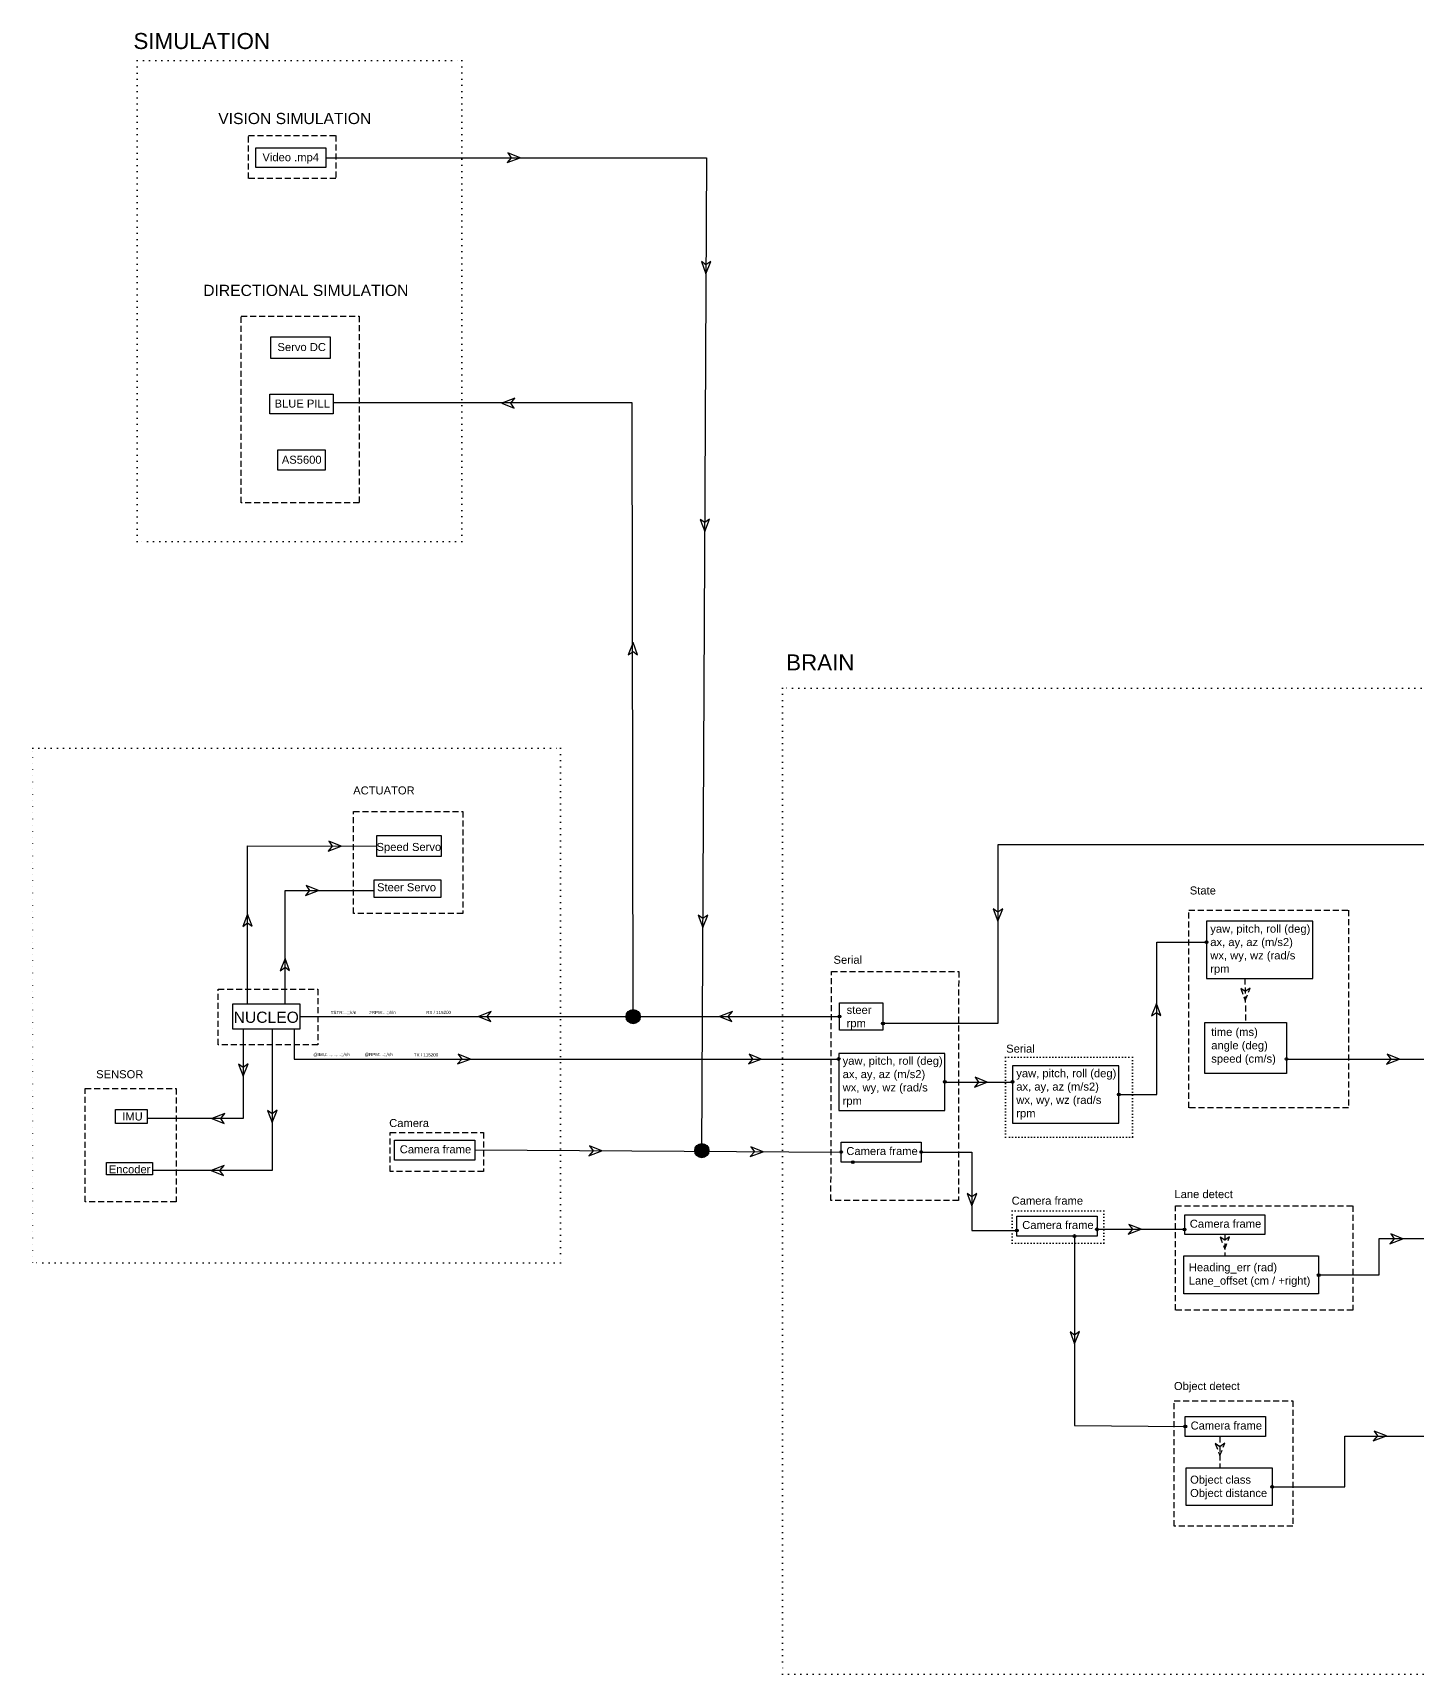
# Model space of a CAD drawing. Header units: inches. Extents: x 1717 to 3639, y 1530 to 2556.
# Drawn here: x 1717 to 2582, y 1530 to 2556 of the extents above; entities that cross this region are included whole.
import ezdxf

# ---------------------------------------------------------------- set-up
doc = ezdxf.new("R2010")
doc.units = ezdxf.units.IN
doc.header["$LTSCALE"] = 15
doc.header["$MEASUREMENT"] = 0
for name, pattern in [('DASHED2', [0.375, 0.25, -0.125]), ('DOT', [0.25, 0, -0.25]), ('DOT2', [0.125, 0, -0.125])]:
    doc.linetypes.add(name, pattern=pattern)
for name, color, linetype in [('1', 8, 'DOT'), ('algorithm', 190, 'DASHED2'), ('module', 50, 'DASHED2'), ('topic', 90, 'DOT2')]:
    doc.layers.add(name, color=color, linetype=linetype)
doc.styles.get("Standard").update_dxf_attribs({"font": 'arial.ttf'})

msp = doc.modelspace()

# ---------------------------------------------------------------- hatches: boundary and pattern name
h = msp.add_hatch(color=256)
h.dxf.hatch_style = 1
h.paths.add_polyline_path([(2451.3, 1987.4, 0.414214), (2450.4, 1988.3), (2450.4, 1986.5, 0.414214)])
h.paths.add_polyline_path([(2450.4, 1987.4), (2449.6, 1987.4, 0.004896), (2449.6, 1987.4, 0.414214), (2450.4, 1986.5)])
h.paths.add_polyline_path([(2450.4, 1988.3, 0.408489), (2449.6, 1987.4), (2450.4, 1987.4)])
h = msp.add_hatch(color=256)
h.dxf.hatch_style = 1
h.paths.add_polyline_path([(2092.2, 1945.4, 0.414214), (2087.8, 1940.9), (2092.2, 1940.9)])
h.paths.add_polyline_path([(2092.2, 1945.4), (2092.2, 1940.9), (2096.6, 1940.9, 0.414214)])
h.paths.add_polyline_path([(2096.6, 1940.9), (2092.2, 1940.9), (2087.8, 1940.9, 1)])
h = msp.add_hatch(color=256)
h.dxf.hatch_style = 1
h.paths.add_polyline_path([(2221.9, 1940.9, 0.414214), (2221.1, 1941.8), (2221.1, 1940.1, 0.414214)])
h.paths.add_polyline_path([(2221.1, 1940.9), (2220.2, 1940.9, 0.004896), (2220.2, 1940.9, 0.414214), (2221.1, 1940.1)])
h.paths.add_polyline_path([(2221.1, 1941.8, 0.408489), (2220.2, 1940.9), (2221.1, 1940.9)])
h = msp.add_hatch(color=256)
h.dxf.hatch_style = 1
h.paths.add_polyline_path([(2249.1, 1936.5, 0.414214), (2248.3, 1937.3), (2248.3, 1935.6, 0.414214)])
h.paths.add_polyline_path([(2248.3, 1936.5), (2247.4, 1936.5, 0.004896), (2247.4, 1936.5, 0.414214), (2248.3, 1935.6)])
h.paths.add_polyline_path([(2248.3, 1937.3, 0.408489), (2247.4, 1936.5), (2248.3, 1936.5)])
h = msp.add_hatch(color=256)
h.dxf.hatch_style = 1
h.paths.add_polyline_path([(2221.5, 1914.4, 0.414214), (2220.6, 1915.3), (2220.6, 1913.6, 0.414214)])
h.paths.add_polyline_path([(2220.6, 1914.4), (2219.8, 1914.4, 0.004896), (2219.8, 1914.4, 0.414214), (2220.6, 1913.6)])
h.paths.add_polyline_path([(2220.6, 1915.3, 0.408489), (2219.8, 1914.4), (2220.6, 1914.4)])
h = msp.add_hatch(color=256)
h.dxf.hatch_style = 1
h.paths.add_polyline_path([(2501.3, 1914.4, 0.414214), (2500.4, 1915.3), (2500.4, 1913.6, 0.414214)])
h.paths.add_polyline_path([(2500.4, 1914.4), (2499.5, 1914.4, 0.004896), (2499.5, 1914.4, 0.414214), (2500.4, 1913.6)])
h.paths.add_polyline_path([(2500.4, 1915.3, 0.408489), (2499.5, 1914.4), (2500.4, 1914.4)])
h = msp.add_hatch(color=256)
h.dxf.hatch_style = 1
h.paths.add_polyline_path([(2287.9, 1900.1, 0.414214), (2287, 1900.9), (2287, 1899.2, 0.414214)])
h.paths.add_polyline_path([(2287, 1900.1), (2286.2, 1900.1, 0.004896), (2286.2, 1900.1, 0.414214), (2287, 1899.2)])
h.paths.add_polyline_path([(2287, 1900.9, 0.408489), (2286.2, 1900.1), (2287, 1900.1)])
h = msp.add_hatch(color=256)
h.dxf.hatch_style = 1
h.paths.add_polyline_path([(2330.1, 1900.1, 0.414214), (2329.2, 1901), (2329.2, 1899.2, 0.414214)])
h.paths.add_polyline_path([(2329.2, 1900.1), (2328.4, 1900.1, 0.004896), (2328.4, 1900.1, 0.414214), (2329.2, 1899.2)])
h.paths.add_polyline_path([(2329.2, 1901, 0.408489), (2328.4, 1900.1), (2329.2, 1900.1)])
h = msp.add_hatch(color=256)
h.dxf.hatch_style = 1
h.paths.add_polyline_path([(2396.5, 1892.3, 0.414214), (2395.6, 1893.1), (2395.6, 1891.4, 0.414214)])
h.paths.add_polyline_path([(2395.6, 1892.3), (2394.7, 1892.3, 0.004896), (2394.7, 1892.3, 0.414214), (2395.6, 1891.4)])
h.paths.add_polyline_path([(2395.6, 1893.1, 0.408489), (2394.7, 1892.3), (2395.6, 1892.3)])
h = msp.add_hatch(color=256)
h.dxf.hatch_style = 1
h.paths.add_polyline_path([(2135.1, 1861.6, 0.414214), (2130.6, 1857.2), (2135.1, 1857.2)])
h.paths.add_polyline_path([(2135.1, 1861.6), (2135.1, 1857.2), (2139.5, 1857.2, 0.414214)])
h.paths.add_polyline_path([(2139.5, 1857.2), (2135.1, 1857.2), (2130.6, 1857.2, 1)])
h = msp.add_hatch(color=256)
h.dxf.hatch_style = 1
h.paths.add_polyline_path([(2223, 1856.3, 0.414214), (2222.2, 1857.1), (2222.2, 1855.4, 0.414214)])
h.paths.add_polyline_path([(2222.2, 1856.3), (2221.3, 1856.3, 0.004896), (2221.3, 1856.3, 0.414214), (2222.2, 1855.4)])
h.paths.add_polyline_path([(2222.2, 1857.1, 0.408489), (2221.3, 1856.3), (2222.2, 1856.3)])
h = msp.add_hatch(color=256)
h.dxf.hatch_style = 1
h.paths.add_polyline_path([(2273, 1856.3, 0.414214), (2272.2, 1857.1), (2272.2, 1855.4, 0.414214)])
h.paths.add_polyline_path([(2272.2, 1856.3), (2271.3, 1856.3, 0.004896), (2271.3, 1856.3, 0.414214), (2272.2, 1855.4)])
h.paths.add_polyline_path([(2272.2, 1857.1, 0.408489), (2271.3, 1856.3), (2272.2, 1856.3)])
h = msp.add_hatch(color=256)
h.dxf.hatch_style = 1
h.paths.add_polyline_path([(2230.3, 1850, 0.414214), (2229.4, 1850.8), (2229.4, 1849.1, 0.414214)])
h.paths.add_polyline_path([(2229.4, 1850), (2228.6, 1850, 0.004896), (2228.6, 1850, 0.414214), (2229.4, 1849.1)])
h.paths.add_polyline_path([(2229.4, 1850.8, 0.408489), (2228.6, 1850), (2229.4, 1850)])
h = msp.add_hatch(color=256)
h.dxf.hatch_style = 1
h.paths.add_polyline_path([(2332.8, 1807.2, 0.414214), (2332, 1808), (2332, 1806.3, 0.414214)])
h.paths.add_polyline_path([(2332, 1807.2), (2331.1, 1807.2, 0.004896), (2331.1, 1807.2, 0.414214), (2332, 1806.3)])
h.paths.add_polyline_path([(2332, 1808, 0.408489), (2331.1, 1807.2), (2332, 1807.2)])
h = msp.add_hatch(color=256)
h.dxf.hatch_style = 1
h.paths.add_polyline_path([(2382.9, 1808, 0.414214), (2382, 1808.9), (2382, 1807.1, 0.414214)])
h.paths.add_polyline_path([(2382, 1808), (2381.2, 1808, 0.004896), (2381.2, 1808, 0.414214), (2382, 1807.1)])
h.paths.add_polyline_path([(2382, 1808.9, 0.408489), (2381.2, 1808), (2382, 1808)])
h = msp.add_hatch(color=256)
h.dxf.hatch_style = 1
h.paths.add_polyline_path([(2437.6, 1807.9, 0.414214), (2436.7, 1808.8), (2436.7, 1807.1, 0.414214)])
h.paths.add_polyline_path([(2436.7, 1807.9), (2435.9, 1807.9, 0.004896), (2435.9, 1807.9, 0.414214), (2436.7, 1807.1)])
h.paths.add_polyline_path([(2436.7, 1808.8, 0.408489), (2435.9, 1807.9), (2436.7, 1807.9)])
h = msp.add_hatch(color=256)
h.dxf.hatch_style = 1
h.paths.add_polyline_path([(2368.9, 1803.8, 0.414214), (2368, 1804.7), (2368, 1803, 0.414214)])
h.paths.add_polyline_path([(2368, 1803.9), (2367.1, 1803.9, 0.004896), (2367.1, 1803.8, 0.414214), (2368, 1803)])
h.paths.add_polyline_path([(2368, 1804.7, 0.408489), (2367.1, 1803.9), (2368, 1803.9)])
h = msp.add_hatch(color=256)
h.dxf.hatch_style = 1
h.paths.add_polyline_path([(2521.3, 1779.4, 0.414214), (2520.5, 1780.3), (2520.5, 1778.6, 0.414214)])
h.paths.add_polyline_path([(2520.5, 1779.4), (2519.6, 1779.4, 0.004896), (2519.6, 1779.4, 0.414214), (2520.5, 1778.6)])
h.paths.add_polyline_path([(2520.5, 1780.3, 0.408489), (2519.6, 1779.4), (2520.5, 1779.4)])
h = msp.add_hatch(color=256)
h.dxf.hatch_style = 1
h.paths.add_polyline_path([(2438.1, 1684.9, 0.414214), (2437.2, 1685.8), (2437.2, 1684, 0.414214)])
h.paths.add_polyline_path([(2437.2, 1684.9), (2436.3, 1684.9, 0.004896), (2436.3, 1684.9, 0.414214), (2437.2, 1684)])
h.paths.add_polyline_path([(2437.2, 1685.8, 0.408489), (2436.3, 1684.9), (2437.2, 1684.9)])
h = msp.add_hatch(color=256)
h.dxf.hatch_style = 1
h.paths.add_polyline_path([(2492.4, 1647.2, 0.414214), (2491.5, 1648), (2491.5, 1646.3, 0.414214)])
h.paths.add_polyline_path([(2491.5, 1647.2), (2490.6, 1647.2, 0.004896), (2490.6, 1647.2, 0.414214), (2491.5, 1646.3)])
h.paths.add_polyline_path([(2491.5, 1648, 0.408489), (2490.6, 1647.2), (2491.5, 1647.2)])

# ---------------------------------------------------------------- linework, layer by layer
for p, q in [((1900.2, 2477.5), (2138.1, 2477.5)), ((2013.5, 2474.4), (2021.6, 2477.5)), ((2016.1, 2477.5), (2013.5, 2474.4)), ((2021.6, 2477.5), (2013.9, 2480.6)), ((2013.9, 2480.6), (2016.1, 2477.5)), ((2138.1, 2477.5), (2135, 1856.7)), ((2134.9, 2412.6), (2137.7, 2405)), ((2137.7, 2410.6), (2134.9, 2412.6)), ((2137.7, 2405), (2140.8, 2412.7)), ((2140.8, 2412.7), (2137.7, 2410.6)), ((2091.5, 2324.3), (1904.8, 2324.3)), ((2018.3, 2327.3), (2010.1, 2324.2)), ((2010.1, 2324.2), (2017.8, 2321.1)), ((2015.7, 2324.2), (2018.3, 2327.3)), ((2017.8, 2321.1), (2015.7, 2324.2)), ((2092.2, 1940.9), (2091.5, 2324.3)), ((2134.1, 2251.5), (2136.9, 2243.9)), ((2136.9, 2249.5), (2134.1, 2251.5)), ((2136.9, 2243.9), (2140, 2251.6)), ((2140, 2251.6), (2136.9, 2249.5)), ((2092.2, 2174.6), (2089.1, 2166.9)), ((2095, 2167), (2092.2, 2174.6)), ((2089.1, 2166.9), (2092.2, 2169)), ((2092.2, 2169), (2095, 2167)), ((1851.3, 1948.5), (1851.3, 2047.6)), ((1851.3, 2047.6), (1931.9, 2047.4)), ((1901.6, 2044.3), (1909.7, 2047.4)), ((1904.2, 2047.4), (1901.6, 2044.3)), ((1909.7, 2047.4), (1902, 2050.5)), ((1902, 2050.5), (1904.2, 2047.4)), ((3542.1, 2048.3), (2320.1, 2048.3)), ((2320.1, 2048.3), (2320.1, 1936.5)), ((1895.6, 2019.7), (1887.9, 2022.8)), ((1887.9, 2022.8), (1890.1, 2019.7)), ((1874.8, 1948.9), (1874.8, 2019.7)), ((1874.8, 2019.7), (1930.4, 2019.7)), ((1887.5, 2016.6), (1895.6, 2019.7)), ((1890.1, 2019.7), (1887.5, 2016.6)), ((1851.3, 2004.9), (1848.3, 1997.2)), ((1854.2, 1997.3), (1851.3, 2004.9)), ((2132.8, 2004.2), (2135.7, 1996.6)), ((2135.7, 2002.1), (2132.8, 2004.2)), ((2135.7, 1996.6), (2138.8, 2004.3)), ((2138.8, 2004.3), (2135.7, 2002.1)), ((2317.2, 2008.2), (2320.1, 2000.6)), ((2320.1, 2006.1), (2317.2, 2008.2)), ((2320.1, 2000.6), (2323.2, 2008.3)), ((2323.2, 2008.3), (2320.1, 2006.1)), ((1848.3, 1997.2), (1851.3, 1999.4)), ((1851.3, 1999.4), (1854.2, 1997.3)), ((2419.3, 1892.2), (2419.3, 1987.4)), ((2419.3, 1987.4), (2450.4, 1987.4)), ((1874.7, 1977.2), (1871.6, 1969.5)), ((1871.6, 1969.5), (1874.7, 1971.7)), ((1877.5, 1969.6), (1874.7, 1977.2)), ((1874.7, 1971.7), (1877.5, 1969.6)), ((2419.2, 1949.1), (2416.1, 1941.4)), ((2422, 1941.5), (2419.2, 1949.1)), ((1884, 1940.9), (2221.2, 1940.9)), ((2003.6, 1944), (1995.5, 1940.9)), ((1995.5, 1940.9), (2003.2, 1937.8)), ((2001, 1940.9), (2003.6, 1944)), ((2003.2, 1937.8), (2001, 1940.9)), ((2154.2, 1944), (2146.1, 1940.9)), ((2146.1, 1940.9), (2153.8, 1937.8)), ((2151.6, 1940.9), (2154.2, 1944)), ((2153.8, 1937.8), (2151.6, 1940.9)), ((2416.1, 1941.4), (2419.2, 1943.5)), ((2419.2, 1943.5), (2422, 1941.5)), ((1848.5, 1933), (1848.5, 1877.3)), ((1866.6, 1933), (1866.6, 1844.8)), ((1880.4, 1932.9), (1880.4, 1914.3)), ((2320.1, 1936.5), (2248.3, 1936.5)), ((1845.7, 1911.2), (1848.5, 1903.6)), ((1848.5, 1909.1), (1845.7, 1911.2)), ((1848.5, 1903.6), (1851.6, 1911.3)), ((1851.6, 1911.3), (1848.5, 1909.1)), ((1880.4, 1914.3), (2220.2, 1914.4)), ((1982.5, 1911.3), (1990.6, 1914.4)), ((1985.1, 1914.4), (1982.5, 1911.3)), ((1990.6, 1914.4), (1982.9, 1917.5)), ((1982.9, 1917.5), (1985.1, 1914.4)), ((2164.2, 1911.3), (2172.3, 1914.4)), ((2166.8, 1914.4), (2164.2, 1911.3)), ((2172.3, 1914.4), (2164.6, 1917.5)), ((2164.6, 1917.5), (2166.8, 1914.4)), ((2500.4, 1914.4), (2602.2, 1914.4)), ((2562.9, 1911.2), (2571, 1914.3)), ((2565.5, 1914.3), (2562.9, 1911.2)), ((2571, 1914.3), (2563.3, 1917.4)), ((2563.3, 1917.4), (2565.5, 1914.3)), ((2287, 1900), (2329.2, 1900)), ((2305.4, 1896.9), (2313.5, 1900)), ((2308, 1900), (2305.4, 1896.9)), ((2313.5, 1900), (2305.8, 1903.1)), ((2305.8, 1903.1), (2308, 1900)), ((2395.6, 1892.2), (2419.3, 1892.2)), ((1848.5, 1877.3), (1788.5, 1877.3)), ((1837.1, 1880.4), (1828.9, 1877.3)), ((1828.9, 1877.3), (1836.6, 1874.2)), ((1834.5, 1877.3), (1837.1, 1880.4)), ((1836.6, 1874.2), (1834.5, 1877.3)), ((1863.8, 1882.3), (1866.6, 1874.7)), ((1866.6, 1880.2), (1863.8, 1882.3)), ((1866.6, 1874.7), (1869.7, 1882.4)), ((1869.7, 1882.4), (1866.6, 1880.2)), ((1993.2, 1857.6), (2222.1, 1856.3)), ((2064.6, 1853.9), (2072.7, 1857)), ((2067.2, 1857), (2064.6, 1853.9)), ((2072.7, 1857), (2065, 1860.1)), ((2065, 1860.1), (2067.2, 1857)), ((2165.4, 1853.4), (2173.5, 1856.5)), ((2168, 1856.5), (2165.4, 1853.4)), ((2173.5, 1856.5), (2165.8, 1859.5)), ((2165.8, 1859.5), (2168, 1856.5)), ((2272.2, 1856.3), (2303.9, 1856.3)), ((2303.9, 1856.3), (2303.9, 1807.2)), ((1836.6, 1847.9), (1828.5, 1844.8)), ((1834, 1844.8), (1836.6, 1847.9)), ((1866.6, 1844.8), (1792, 1844.8)), ((1828.5, 1844.8), (1836.2, 1841.7)), ((1836.2, 1841.7), (1834, 1844.8)), ((2301, 1830.3), (2303.8, 1822.7)), ((2303.8, 1828.2), (2301, 1830.3)), ((2303.8, 1822.7), (2306.9, 1830.4)), ((2306.9, 1830.4), (2303.8, 1828.2)), ((2303.9, 1807.2), (2332, 1807.2)), ((2382.1, 1808), (2436.8, 1808)), ((2401.5, 1804.9), (2409.6, 1808)), ((2404.1, 1808), (2401.5, 1804.9)), ((2409.6, 1808), (2401.9, 1811)), ((2401.9, 1811), (2404.1, 1808)), ((2573.2, 1802.1), (2565.5, 1805.2)), ((2565.5, 1805.2), (2567.6, 1802.1)), ((2368, 1803.8), (2368, 1685.4)), ((2558.4, 1779.5), (2558.3, 1802.2)), ((2558.3, 1802.2), (2595.1, 1802.2)), ((2565, 1799), (2573.2, 1802.1)), ((2567.6, 1802.1), (2565, 1799)), ((2520.4, 1779.5), (2558.4, 1779.5)), ((2365.2, 1744), (2368, 1736.4)), ((2368, 1741.9), (2365.2, 1744)), ((2368, 1736.4), (2371.1, 1744.1)), ((2371.1, 1744.1), (2368, 1741.9)), ((2368, 1685.4), (2437.2, 1684.8)), ((2562.8, 1678.9), (2555.1, 1681.9)), ((2555.1, 1681.9), (2557.2, 1678.9)), ((2536.9, 1647.1), (2536.8, 1678.7)), ((2536.8, 1678.7), (2602.4, 1678.7)), ((2554.6, 1675.8), (2562.8, 1678.9)), ((2557.2, 1678.9), (2554.6, 1675.8)), ((2491.5, 1647.1), (2536.9, 1647.1))]:
    msp.add_line(p, q)
for points in [[(1856.4, 2483.6), (1900.2, 2483.6), (1900.2, 2471.4), (1856.4, 2471.4)], [(1865.9, 2365.5), (1903, 2365.5), (1903, 2352.1), (1865.9, 2352.1)], [(1865.3, 2329.8), (1904.8, 2329.8), (1904.8, 2317.4), (1865.3, 2317.4)], [(1870.2, 2294.9), (1899.7, 2294.9), (1899.7, 2282.3), (1870.2, 2282.3)], [(1931.9, 2041.1), (1972.5, 2041.1), (1972.5, 2053.8), (1931.9, 2053.8)], [(1930.4, 2026.4), (1972.1, 2026.4), (1972.1, 2015.3), (1930.4, 2015.3)], [(2516.8, 2000.5), (2450.4, 2000.5), (2450.4, 1964.8), (2516.8, 1964.8)], [(1842.1, 1948.9), (1884, 1948.9), (1884, 1933), (1842.1, 1933)], [(2221.1, 1949.5), (2248.3, 1949.5), (2248.3, 1932.4), (2221.1, 1932.4)], [(2449.4, 1937.3), (2500.4, 1937.3), (2500.4, 1905.4), (2449.4, 1905.4)], [(2287, 1917.9), (2220.7, 1917.9), (2220.7, 1882.2), (2287, 1882.2)], [(2395.6, 1910.1), (2329.2, 1910.1), (2329.2, 1874.4), (2395.6, 1874.4)], [(1768.8, 1882.8), (1788.5, 1882.8), (1788.5, 1874.2), (1768.8, 1874.2)], [(1943.1, 1863.6), (1993.2, 1863.6), (1993.2, 1851.2), (1943.1, 1851.2)], [(2222.1, 1862.5), (2272.2, 1862.5), (2272.2, 1850), (2222.1, 1850)], [(1763.2, 1849.7), (1792, 1849.7), (1792, 1842), (1763.2, 1842)], [(2332, 1816.3), (2382.1, 1816.3), (2382.1, 1803.8), (2332, 1803.8)], [(2436.8, 1817.1), (2486.9, 1817.1), (2486.9, 1804.7), (2436.8, 1804.7)], [(2436.3, 1791.5), (2520.4, 1791.5), (2520.4, 1767.6), (2436.3, 1767.6)], [(2437.2, 1691), (2487.3, 1691), (2487.3, 1678.6), (2437.2, 1678.6)], [(2437.7, 1658.9), (2491.5, 1658.9), (2491.5, 1635.4), (2437.7, 1635.4)]]:
    msp.add_lwpolyline(points, close=True)
for centre, radius in [((2450.4, 1987.4), 0.862), ((2092.2, 1940.9), 4.45), ((2221.1, 1940.9), 0.862), ((2248.3, 1936.5), 0.862), ((2220.6, 1914.4), 0.862), ((2500.4, 1914.4), 0.862), ((2287, 1900.1), 0.862), ((2329.2, 1900.1), 0.862), ((2395.6, 1892.3), 0.862), ((2135.1, 1857.2), 4.45), ((2222.2, 1856.3), 0.862), ((2272.2, 1856.3), 0.862), ((2229.4, 1850), 0.862), ((2332, 1807.2), 0.862), ((2382, 1808), 0.862), ((2436.7, 1807.9), 0.862), ((2368, 1803.8), 0.862), ((2520.5, 1779.4), 0.862), ((2437.2, 1684.9), 0.862), ((2491.5, 1647.2), 0.862)]:
    msp.add_circle(centre, radius)
at = {"layer": '1'}
for points in [[(1782.4, 2538.2), (1985.1, 2538.2), (1985.1, 2237.8), (1782.4, 2237.8)], [(2185.5, 1530.1), (3639.4, 1530.1), (3639.4, 2146.1), (2185.5, 2146.1)], [(1717.1, 2108.5), (2046.8, 2108.5), (2046.8, 1787.1), (1717.1, 1787.1)]]:
    msp.add_lwpolyline(points, close=True, dxfattribs=at)
at = {"layer": 'algorithm'}
for p, q in [((2474.4, 1964.8), (2474.9, 1937.3)), ((2474.6, 1951), (2477.7, 1958.7)), ((2477.7, 1958.7), (2474.6, 1956.5)), ((2471.8, 1958.5), (2474.6, 1951)), ((2474.6, 1956.5), (2471.8, 1958.5)), ((2459, 1803.2), (2461.8, 1795.7)), ((2461.8, 1801.2), (2459, 1803.2)), ((2461.8, 1804.7), (2461.8, 1791.5)), ((2461.8, 1795.7), (2464.9, 1803.4)), ((2464.9, 1803.4), (2461.8, 1801.2)), ((2455.9, 1674.2), (2458.8, 1666.6)), ((2458.8, 1672.1), (2455.9, 1674.2)), ((2458.8, 1678.6), (2458.8, 1658.9)), ((2458.8, 1666.6), (2461.9, 1674.3)), ((2461.9, 1674.3), (2458.8, 1672.1))]:
    msp.add_line(p, q, dxfattribs=at)
at = {"layer": 'module'}
for points in [[(1851.8, 2491.4), (1906.4, 2491.4), (1906.4, 2464.4), (1851.8, 2464.4)], [(1847.3, 2378.4), (1921.1, 2378.4), (1921.1, 2261.9), (1847.3, 2261.9)], [(1917.5, 2069), (1985.8, 2069), (1985.8, 2005.4), (1917.5, 2005.4)], [(2439.3, 2007.3), (2539.2, 2007.3), (2539.2, 1884), (2439.3, 1884)], [(2216.1, 1969.1), (2295.6, 1969.1), (2295.4, 1826.1), (2215.8, 1826.1)], [(1833, 1958), (1895.3, 1958), (1895.3, 1923.3), (1833, 1923.3)], [(1749.8, 1896), (1806.7, 1896), (1806.7, 1825.1), (1749.8, 1825.1)], [(1940.3, 1868.4), (1998.7, 1868.4), (1998.7, 1844.1), (1940.3, 1844.1)], [(2431.1, 1822.7), (2541.8, 1822.7), (2541.8, 1757.4), (2431.1, 1757.4)], [(2430.3, 1700.8), (2504.4, 1700.8), (2504.4, 1622.5), (2430.3, 1622.5)]]:
    msp.add_lwpolyline(points, close=True, dxfattribs=at)
at = {"layer": 'topic'}
for points in [[(2324.8, 1915.5), (2404.3, 1915.5), (2404.3, 1865.6), (2324.8, 1865.6)], [(2329, 1819.5), (2386.3, 1819.5), (2386.3, 1799.3), (2329, 1799.3)]]:
    msp.add_lwpolyline(points, close=True, dxfattribs=at)

# ---------------------------------------------------------------- texts
for s, height, p in [('Speed Servo', 5, (1931.9, 2044.4)), ('Steer Servo', 5, (1932.2, 2019.2)), ('NUCLEO', 7, (1842.6, 1937)), ('IMU', 5, (1773, 1876)), ('Encoder', 5, (1764.6, 1843))]:
    msp.add_text(s, height=height).set_placement(p)
at = {"attachment_point": 1}
for s, width, gutter_width, insert, char_height in [('{\\fArial|b0|i0|c163|p34;Video .mp4 }', 71.927, 25, (1860.6, 2480.3), 5), ('{\\fArial|b0|i0|c163|p34;Servo DC }', 35.607, 25, (1870, 2361.7), 5), ('{\\fArial|b0|i0|c163|p34;BLUE PILL }', 79.677, 25, (1868.2, 2326.4), 5), ('{\\fArial|b0|i0|c163|p34;AS5600 }', 31.276, 25, (1872.7, 2291.3), 5), ('{\\fArial|b0|i0|c163|p34;yaw, pitch, roll (deg)\\Pax, ay, az (m/s2)\\Pwx, wy, wz (rad/s\\Prpm }', 71.28, 25, (2452.8, 1998.3), 5), ('{\\fArial|b0|i0|c163|p34;#STR:...;;/r/n^I^I#RPM:...;;/r/n}', 40.93, 10, (1903.4, 1944.5), 2), ('{\\fArial|b0|i0|c163|p34;RX / 115200 }', 26.575, 10, (1962.9, 1944.5), 2), ('{\\fArial|b0|i0|c163|p34;steer\\Prpm}', 19.623, 25, (2225.6, 1947.6), 5), ('{\\fArial|b0|i0|c163|p34;time (ms)\\Pangle (deg)\\Pspeed (cm/s)}', 63.792, 25, (2453.4, 1933.8), 5), ('{\\fArial|b0|i0|c163|p34;@IMU:...,...,...;;/r/n^I^I@RPM:...;;/r/n }', 53.199, 10, (1892.4, 1918.2), 2), ('{\\fArial|b0|i0|c163|p34;TX / 115200 }', 26.575, 10, (1955.2, 1918), 2), ('{\\fArial|b0|i0|c163|p34;yaw, pitch, roll (deg)\\Pax, ay, az (m/s2)\\Pwx, wy, wz (rad/s\\Prpm }', 71.28, 25, (2223.1, 1915.8), 5), ('{\\fArial|b0|i0|c163|p34;yaw, pitch, roll (deg)\\Pax, ay, az (m/s2)\\Pwx, wy, wz (rad/s\\Prpm }', 71.28, 25, (2331.6, 1908), 5), ('{\\fArial|b0|i0|c163|p34;Camera frame }', 63.919, 25, (1946.4, 1860.5), 5), ('{\\fArial|b0|i0|c163|p34;Camera frame }', 63.919, 25, (2225.4, 1859.4), 5), ('{\\fArial|b0|i0|c163|p34;Camera frame }', 63.919, 25, (2335.3, 1813.2), 5), ('{\\fArial|b0|i0|c163|p34;Camera frame }', 63.919, 25, (2440, 1814), 5), ('{\\fArial|b0|i0|c163|p34;Heading_err (rad)\\PLane_offset (cm / +right)}', 81.945, 25, (2439.4, 1786.8), 5), ('{\\fArial|b0|i0|c163|p34;Camera frame }', 63.919, 25, (2440.5, 1687.9), 5), ('{\\fArial|b0|i0|c163|p34;Object class\\PObject distance}', 50.155, 25, (2440.2, 1654.1), 5)]:
    msp.add_mtext_dynamic_manual_height_columns(s, width=width, gutter_width=gutter_width, heights=[0], dxfattribs=dict(at, insert=insert, char_height=char_height))
at = {"layer": '1'}
for s, p in [('SIMULATION ', (1780, 2545.4)), ('BRAIN', (2187.8, 2157.2))]:
    msp.add_text(s, height=10, dxfattribs=at).set_placement(p)
at = {"layer": 'module'}
for s, height, p in [('VISION SIMULATION', 7, (1833, 2498.5)), ('DIRECTIONAL SIMULATION ', 7, (1823.6, 2391.1)), ('Serial ', 5, (2217.4, 1973.9))]:
    msp.add_text(s, height=height, dxfattribs=at).set_placement(p)
at = {"layer": 'module', "char_height": 5, "attachment_point": 1}
for s, width, insert in [('{\\fArial|b0|i0|c163|p34;ACTUATOR }', 77.894, (1917.3, 2084.7)), ('{\\fArial|b0|i0|c163|p34;State }', 39.352, (2440, 2022.2)), ('{\\fArial|b0|i0|c163|p34;SENSOR }', 46.632, (1756.7, 1907.4)), ('{\\fArial|b0|i0|c163|p34;Camera}', 47.68, (1939.8, 1876.9)), ('{\\fArial|b0|i0|c163|p34;Lane detect }', 66.188, (2430.4, 1832.5)), ('{\\fArial|b0|i0|c163|p34;Object detect}', 43.977, (2430.1, 1712.6))]:
    msp.add_mtext_dynamic_manual_height_columns(s, width=width, gutter_width=25, heights=[0], dxfattribs=dict(at, insert=insert))
at = {"layer": 'topic', "char_height": 5, "attachment_point": 1}
for s, width, insert in [('{\\fArial|b0|i0|c163|p34;Serial }', 47.541, (2325.3, 1923.4)), ('{\\fArial|b0|i0|c163|p34;Camera frame}', 54.154, (2328.7, 1828.4))]:
    msp.add_mtext_dynamic_manual_height_columns(s, width=width, gutter_width=25, heights=[0], dxfattribs=dict(at, insert=insert))

doc.saveas('drawing.dxf')
